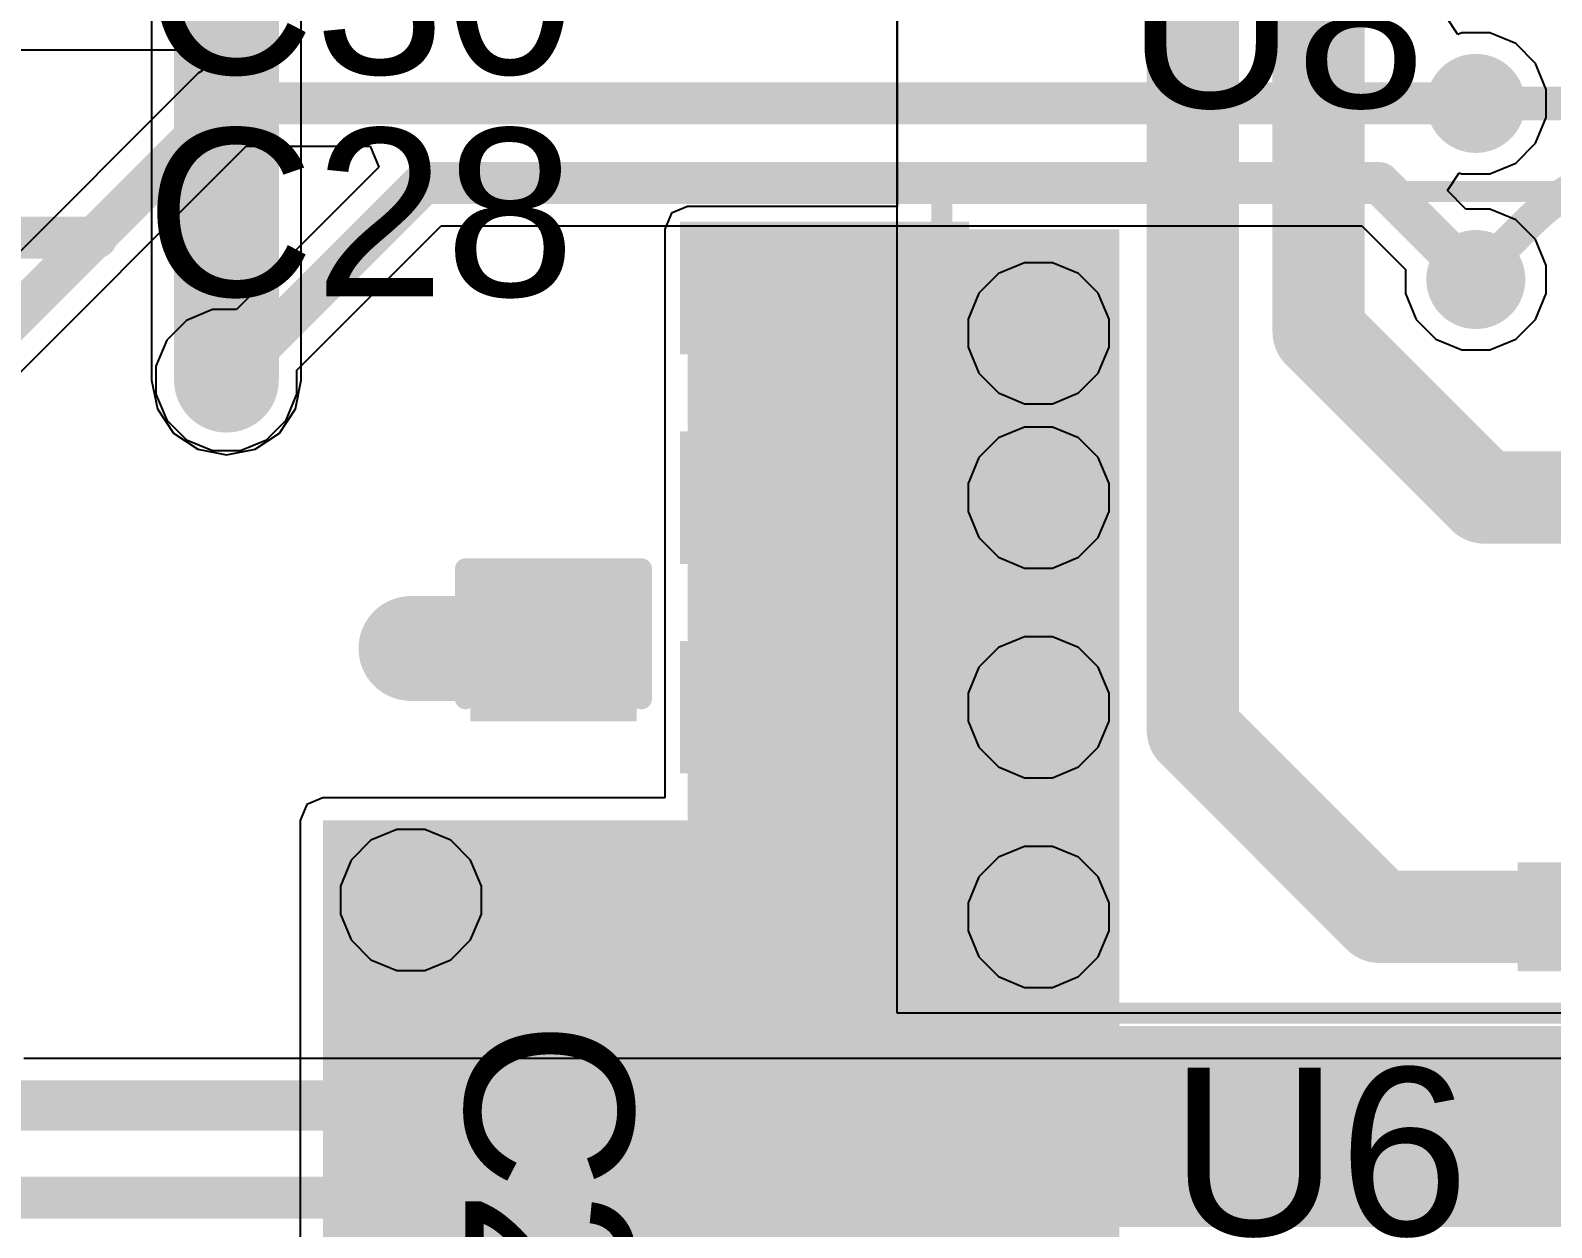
# Model space of a CAD drawing. Header units: millimetres. Extents: x -0.34 to 5.78, y -0.39 to 4.37.
# Drawn here: x 1.4253 to 1.7881, y 2.4459 to 2.7314 of the extents above; entities that cross this region are included whole.
import ezdxf

# ---------------------------------------------------------------- set-up
doc = ezdxf.new("R2010")
doc.units = ezdxf.units.MM
doc.header["$MEASUREMENT"] = 0
for name, color, linetype in [('BottomLayer', 5, 'Continuous'), ('BottomSolder', 6, 'Continuous'), ('TopLayer', 1, 'Continuous'), ('TopOverlay', 2, 'Continuous'), ('TopPaste', 8, 'Continuous'), ('TopSolder', 216, 'Continuous'), ('ViaHoleLayer', 16, 'Continuous')]:
    doc.layers.add(name, color=color, linetype=linetype)
doc.styles.add('Arial', font='', dxfattribs={"height": 0.2})
doc.styles.get('Arial').set_extended_font_data('Arial')

# ---------------------------------------------------------------- blocks, each defined once
blk = doc.blocks.new('SOIC_8_11')
at = {"layer": 'TopLayer'}
for points in [[(-0.07579, 0.08681), (-0.07579, 0.06319), (-0.13681, 0.06319), (-0.13681, 0.08681)], [(0.13681, 0.08681), (0.13681, 0.06319), (0.07579, 0.06319), (0.07579, 0.08681)], [(-0.07579, 0.03681), (-0.07579, 0.01319), (-0.13681, 0.01319), (-0.13681, 0.03681)], [(0.13681, 0.03681), (0.13681, 0.01319), (0.07579, 0.01319), (0.07579, 0.03681)], [(-0.07579, -0.01319), (-0.07579, -0.03681), (-0.13681, -0.03681), (-0.13681, -0.01319)], [(0.13681, -0.01319), (0.13681, -0.03681), (0.07579, -0.03681), (0.07579, -0.01319)], [(-0.07579, -0.06319), (-0.07579, -0.08681), (-0.13681, -0.08681), (-0.13681, -0.06319)], [(0.13681, -0.06319), (0.13681, -0.08681), (0.07579, -0.08681), (0.07579, -0.06319)]]:
    blk.add_hatch(color=1, dxfattribs=at).paths.add_polyline_path(points)
at = {"layer": 'TopOverlay'}
blk.add_hatch(color=2, dxfattribs=at).paths.add_polyline_path([(-0.072, 0.062), (-0.059, 0.062), (-0.059, 0.088), (-0.072, 0.088)])
at = {"layer": 'TopPaste'}
for points in [[(-0.07579, 0.08681), (-0.07579, 0.06319), (-0.13681, 0.06319), (-0.13681, 0.08681)], [(0.13681, 0.08681), (0.13681, 0.06319), (0.07579, 0.06319), (0.07579, 0.08681)], [(-0.07579, 0.03681), (-0.07579, 0.01319), (-0.13681, 0.01319), (-0.13681, 0.03681)], [(0.13681, 0.03681), (0.13681, 0.01319), (0.07579, 0.01319), (0.07579, 0.03681)], [(-0.07579, -0.01319), (-0.07579, -0.03681), (-0.13681, -0.03681), (-0.13681, -0.01319)], [(0.13681, -0.01319), (0.13681, -0.03681), (0.07579, -0.03681), (0.07579, -0.01319)], [(-0.07579, -0.06319), (-0.07579, -0.08681), (-0.13681, -0.08681), (-0.13681, -0.06319)], [(0.13681, -0.06319), (0.13681, -0.08681), (0.07579, -0.08681), (0.07579, -0.06319)]]:
    blk.add_hatch(color=8, dxfattribs=at).paths.add_polyline_path(points)
at = {"layer": 'TopSolder'}
for points in [[(-0.07179, 0.09081), (-0.07179, 0.05919), (-0.14081, 0.05919), (-0.14081, 0.09081)], [(0.14081, 0.09081), (0.14081, 0.05919), (0.07179, 0.05919), (0.07179, 0.09081)], [(-0.07179, 0.04081), (-0.07179, 0.00919), (-0.14081, 0.00919), (-0.14081, 0.04081)], [(0.14081, 0.04081), (0.14081, 0.00919), (0.07179, 0.00919), (0.07179, 0.04081)], [(-0.07179, -0.00919), (-0.07179, -0.04081), (-0.14081, -0.04081), (-0.14081, -0.00919)], [(0.14081, -0.00919), (0.14081, -0.04081), (0.07179, -0.04081), (0.07179, -0.00919)], [(-0.07179, -0.05919), (-0.07179, -0.09081), (-0.14081, -0.09081), (-0.14081, -0.05919)], [(0.14081, -0.05919), (0.14081, -0.09081), (0.07179, -0.09081), (0.07179, -0.05919)]]:
    blk.add_hatch(color=216, dxfattribs=at).paths.add_polyline_path(points)
at = {"layer": 'TopOverlay', "const_width": 0.005}
for points in [[(-0.07837, 0.098), (-0.07837, 0.091)], [(0.07837, 0.098), (-0.07837, 0.098)], [(0.07837, 0.098), (0.07837, 0.091)], [(-0.143, 0.075), (-0.148, 0.08)], [(-0.148, 0.08), (-0.148, 0.07)], [(-0.143, 0.075), (-0.148, 0.07)], [(-0.07837, -0.091), (-0.07837, -0.098)], [(0.07837, -0.091), (0.07837, -0.098)], [(0.07837, -0.098), (-0.07837, -0.098)]]:
    blk.add_lwpolyline(points, dxfattribs=at)
at = {"layer": 'TopOverlay', "const_width": 0.0025}
for points in [[(-0.07962, 0.098, 1), (-0.07712, 0.098, 1)], [(-0.07962, 0.098, 1), (-0.07712, 0.098, 1)], [(0.07712, 0.098, 1), (0.07962, 0.098, 1)], [(0.07712, 0.098, 1), (0.07962, 0.098, 1)], [(-0.07962, 0.091, 1), (-0.07712, 0.091, 1)], [(0.07712, 0.091, 1), (0.07962, 0.091, 1)], [(-0.14925, 0.08, 1), (-0.14675, 0.08, 1)], [(-0.14925, 0.08, 1), (-0.14675, 0.08, 1)], [(-0.14425, 0.075, 1), (-0.14175, 0.075, 1)], [(-0.14425, 0.075, 1), (-0.14175, 0.075, 1)], [(-0.14925, 0.07, 1), (-0.14675, 0.07, 1)], [(-0.14925, 0.07, 1), (-0.14675, 0.07, 1)], [(-0.07962, -0.091, 1), (-0.07712, -0.091, 1)], [(0.07712, -0.091, 1), (0.07962, -0.091, 1)], [(-0.07962, -0.098, 1), (-0.07712, -0.098, 1)], [(-0.07962, -0.098, 1), (-0.07712, -0.098, 1)], [(0.07712, -0.098, 1), (0.07962, -0.098, 1)], [(0.07712, -0.098, 1), (0.07962, -0.098, 1)]]:
    blk.add_lwpolyline(points, format="xyb", close=True, dxfattribs=at)
blk = doc.blocks.new('C___0603_126')
at = {"layer": 'TopLayer'}
for points in [[(-0.015, 0.0175), (-0.015, -0.0175), (-0.045, -0.0175), (-0.045, 0.0175)], [(0.045, 0.0175), (0.045, -0.0175), (0.015, -0.0175), (0.015, 0.0175)]]:
    blk.add_hatch(color=1, dxfattribs=at).paths.add_polyline_path(points)
at = {"layer": 'TopPaste'}
for points in [[(-0.015, 0.0175), (-0.015, -0.0175), (-0.045, -0.0175), (-0.045, 0.0175)], [(0.045, 0.0175), (0.045, -0.0175), (0.015, -0.0175), (0.015, 0.0175)]]:
    blk.add_hatch(color=8, dxfattribs=at).paths.add_polyline_path(points)
at = {"layer": 'TopSolder'}
for points in [[(-0.01264, 0.01986), (-0.01264, -0.01986), (-0.04736, -0.01986), (-0.04736, 0.01986)], [(0.04736, 0.01986), (0.04736, -0.01986), (0.01264, -0.01986), (0.01264, 0.01986)]]:
    blk.add_hatch(color=216, dxfattribs=at).paths.add_polyline_path(points)
at = {"layer": 'TopOverlay', "const_width": 0.005}
for points in [[(-0.049, 0.021), (-0.018, 0.021)], [(-0.049, 0.021), (-0.049, -0.021)], [(0.018, 0.021), (0.049, 0.021)], [(0.049, 0.021), (0.049, -0.021)], [(-0.049, -0.021), (-0.018, -0.021)], [(0.018, -0.021), (0.049, -0.021)]]:
    blk.add_lwpolyline(points, dxfattribs=at)
at = {"layer": 'TopOverlay', "const_width": 0.0025}
for points in [[(-0.05025, 0.021, 1), (-0.04775, 0.021, 1)], [(-0.05025, 0.021, 1), (-0.04775, 0.021, 1)], [(-0.01925, 0.021, 1), (-0.01675, 0.021, 1)], [(0.01675, 0.021, 1), (0.01925, 0.021, 1)], [(0.04775, 0.021, 1), (0.05025, 0.021, 1)], [(0.04775, 0.021, 1), (0.05025, 0.021, 1)], [(-0.05025, -0.021, 1), (-0.04775, -0.021, 1)], [(-0.05025, -0.021, 1), (-0.04775, -0.021, 1)], [(-0.01925, -0.021, 1), (-0.01675, -0.021, 1)], [(0.01675, -0.021, 1), (0.01925, -0.021, 1)], [(0.04775, -0.021, 1), (0.05025, -0.021, 1)], [(0.04775, -0.021, 1), (0.05025, -0.021, 1)]]:
    blk.add_lwpolyline(points, format="xyb", close=True, dxfattribs=at)

msp = doc.modelspace()

# ---------------------------------------------------------------- hatches: boundary and pattern name
at = {"layer": 'BottomLayer'}
h = msp.add_hatch(color=5, dxfattribs=at)
edge = h.paths.add_edge_path()
edge.add_arc((1.77, 2.714), 0.01181, 0, 360)
h = msp.add_hatch(color=5, dxfattribs=at)
edge = h.paths.add_edge_path()
edge.add_arc((1.77, 2.672), 0.01181, 0, 360)
h = msp.add_hatch(color=5, dxfattribs=at)
edge = h.paths.add_edge_path()
edge.add_arc((1.6657, 2.65919), 0.01181, 0, 360)
h = msp.add_hatch(color=5, dxfattribs=at)
edge = h.paths.add_edge_path()
edge.add_arc((1.472, 2.648), 0.01181, 0, 360)
h = msp.add_hatch(color=5, dxfattribs=at)
edge = h.paths.add_edge_path()
edge.add_arc((1.6657, 2.62), 0.01181, 0, 360)
h = msp.add_hatch(color=5, dxfattribs=at)
edge = h.paths.add_edge_path()
edge.add_arc((1.516, 2.584), 0.01181, 0, 360)
h = msp.add_hatch(color=5, dxfattribs=at)
edge = h.paths.add_edge_path()
edge.add_arc((1.6657, 2.57), 0.01181, 0, 360)
h = msp.add_hatch(color=5, dxfattribs=at)
edge = h.paths.add_edge_path()
edge.add_arc((1.516, 2.524), 0.01181, 0, 360)
h = msp.add_hatch(color=5, dxfattribs=at)
edge = h.paths.add_edge_path()
edge.add_arc((1.6657, 2.52), 0.01181, 0, 360)
at = {"layer": 'BottomSolder'}
h = msp.add_hatch(color=6, dxfattribs=at)
edge = h.paths.add_edge_path()
edge.add_arc((1.77, 2.714), 0.00991, 0, 360)
h = msp.add_hatch(color=6, dxfattribs=at)
edge = h.paths.add_edge_path()
edge.add_arc((1.77, 2.672), 0.00991, 0, 360)
h = msp.add_hatch(color=6, dxfattribs=at)
edge = h.paths.add_edge_path()
edge.add_arc((1.6657, 2.65919), 0.00991, 0, 360)
h = msp.add_hatch(color=6, dxfattribs=at)
edge = h.paths.add_edge_path()
edge.add_arc((1.472, 2.648), 0.00991, 0, 360)
h = msp.add_hatch(color=6, dxfattribs=at)
edge = h.paths.add_edge_path()
edge.add_arc((1.6657, 2.62), 0.00991, 0, 360)
h = msp.add_hatch(color=6, dxfattribs=at)
edge = h.paths.add_edge_path()
edge.add_arc((1.516, 2.584), 0.00991, 0, 360)
h = msp.add_hatch(color=6, dxfattribs=at)
edge = h.paths.add_edge_path()
edge.add_arc((1.6657, 2.57), 0.00991, 0, 360)
h = msp.add_hatch(color=6, dxfattribs=at)
edge = h.paths.add_edge_path()
edge.add_arc((1.516, 2.524), 0.00991, 0, 360)
h = msp.add_hatch(color=6, dxfattribs=at)
edge = h.paths.add_edge_path()
edge.add_arc((1.6657, 2.52), 0.00991, 0, 360)
at = {"layer": 'TopLayer'}
h = msp.add_hatch(color=1, dxfattribs=at)
edge = h.paths.add_edge_path()
edge.add_arc((1.77, 2.714), 0.01181, 0, 360)
for points in [[(1.582, 2.502), (1.685, 2.502), (1.685, 2.684), (1.582, 2.684)], [(1.495, 2.443), (1.685, 2.443), (1.685, 2.543), (1.495, 2.543)], [(2.267, 2.446), (2.267, 2.494), (1.503, 2.494), (1.503, 2.446)]]:
    msp.add_hatch(color=1, dxfattribs=at).paths.add_polyline_path(points)
h = msp.add_hatch(color=1, dxfattribs=at)
edge = h.paths.add_edge_path()
edge.add_arc((1.77, 2.672), 0.01181, 0, 360)
h = msp.add_hatch(color=1, dxfattribs=at)
edge = h.paths.add_edge_path()
edge.add_arc((1.6657, 2.65919), 0.01181, 0, 360)
h = msp.add_hatch(color=1, dxfattribs=at)
edge = h.paths.add_edge_path()
edge.add_arc((1.472, 2.648), 0.01181, 0, 360)
h = msp.add_hatch(color=1, dxfattribs=at)
edge = h.paths.add_edge_path()
edge.add_arc((1.6657, 2.62), 0.01181, 0, 360)
h = msp.add_hatch(color=1, dxfattribs=at)
edge = h.paths.add_edge_path()
edge.add_arc((1.516, 2.584), 0.01181, 0, 360)
h = msp.add_hatch(color=1, dxfattribs=at)
edge = h.paths.add_edge_path()
edge.add_arc((1.6657, 2.57), 0.01181, 0, 360)
h = msp.add_hatch(color=1, dxfattribs=at)
edge = h.paths.add_edge_path()
edge.add_arc((1.516, 2.524), 0.01181, 0, 360)
h = msp.add_hatch(color=1, dxfattribs=at)
edge = h.paths.add_edge_path()
edge.add_arc((1.6657, 2.52), 0.01181, 0, 360)
at = {"layer": 'TopSolder'}
h = msp.add_hatch(color=216, dxfattribs=at)
edge = h.paths.add_edge_path()
edge.add_arc((1.77, 2.714), 0.00991, 0, 360)
h = msp.add_hatch(color=216, dxfattribs=at)
edge = h.paths.add_edge_path()
edge.add_arc((1.77, 2.672), 0.00991, 0, 360)
h = msp.add_hatch(color=216, dxfattribs=at)
edge = h.paths.add_edge_path()
edge.add_arc((1.6657, 2.65919), 0.00991, 0, 360)
h = msp.add_hatch(color=216, dxfattribs=at)
edge = h.paths.add_edge_path()
edge.add_arc((1.472, 2.648), 0.00991, 0, 360)
h = msp.add_hatch(color=216, dxfattribs=at)
edge = h.paths.add_edge_path()
edge.add_arc((1.6657, 2.62), 0.00991, 0, 360)
h = msp.add_hatch(color=216, dxfattribs=at)
edge = h.paths.add_edge_path()
edge.add_arc((1.516, 2.584), 0.00991, 0, 360)
h = msp.add_hatch(color=216, dxfattribs=at)
edge = h.paths.add_edge_path()
edge.add_arc((1.6657, 2.57), 0.00991, 0, 360)
h = msp.add_hatch(color=216, dxfattribs=at)
edge = h.paths.add_edge_path()
edge.add_arc((1.516, 2.524), 0.00991, 0, 360)
h = msp.add_hatch(color=216, dxfattribs=at)
edge = h.paths.add_edge_path()
edge.add_arc((1.6657, 2.52), 0.00991, 0, 360)
at = {"layer": 'ViaHoleLayer'}
h = msp.add_hatch(color=16, dxfattribs=at)
edge = h.paths.add_edge_path()
edge.add_arc((1.77, 2.714), 0.00591, 0, 360)
h = msp.add_hatch(color=16, dxfattribs=at)
edge = h.paths.add_edge_path()
edge.add_arc((1.77, 2.672), 0.00591, 0, 360)
h = msp.add_hatch(color=16, dxfattribs=at)
edge = h.paths.add_edge_path()
edge.add_arc((1.6657, 2.65919), 0.00591, 0, 360)
h = msp.add_hatch(color=16, dxfattribs=at)
edge = h.paths.add_edge_path()
edge.add_arc((1.472, 2.648), 0.00591, 0, 360)
h = msp.add_hatch(color=16, dxfattribs=at)
edge = h.paths.add_edge_path()
edge.add_arc((1.6657, 2.62), 0.00591, 0, 360)
h = msp.add_hatch(color=16, dxfattribs=at)
edge = h.paths.add_edge_path()
edge.add_arc((1.516, 2.584), 0.00591, 0, 360)
h = msp.add_hatch(color=16, dxfattribs=at)
edge = h.paths.add_edge_path()
edge.add_arc((1.6657, 2.57), 0.00591, 0, 360)
h = msp.add_hatch(color=16, dxfattribs=at)
edge = h.paths.add_edge_path()
edge.add_arc((1.516, 2.524), 0.00591, 0, 360)
h = msp.add_hatch(color=16, dxfattribs=at)
edge = h.paths.add_edge_path()
edge.add_arc((1.6657, 2.52), 0.00591, 0, 360)

# ---------------------------------------------------------------- linework, layer by layer
at = {"layer": 'BottomLayer'}
for p, q in [((1.76573, 2.73043), (1.7629, 2.73467)), ((1.76666, 2.73081), (1.76573, 2.73043)), ((1.77334, 2.73081), (1.76666, 2.73081)), ((1.77952, 2.72825), (1.77334, 2.73081)), ((1.41122, 2.7268), (1.46466, 2.7268)), ((1.46466, 2.7268), (1.46618, 2.7218)), ((1.78425, 2.72352), (1.77952, 2.72825)), ((1.46529, 2.72121), (1.38139, 2.63731)), ((1.46618, 2.7218), (1.46529, 2.72121)), ((1.78681, 2.71734), (1.78425, 2.72352)), ((1.78681, 2.71066), (1.78681, 2.71734)), ((1.78425, 2.70448), (1.78681, 2.71066)), ((1.39581, 2.62289), (1.47672, 2.7038)), ((1.47672, 2.7038), (1.50631, 2.7038)), ((1.50631, 2.7038), (1.50838, 2.6988)), ((1.77952, 2.69975), (1.78425, 2.70448)), ((1.77334, 2.69719), (1.77952, 2.69975)), ((1.50838, 2.6988), (1.47439, 2.66481)), ((1.76322, 2.6932), (1.76605, 2.69744)), ((1.76605, 2.69744), (1.76666, 2.69719)), ((1.76666, 2.69719), (1.77334, 2.69719)), ((1.76761, 2.68881), (1.76322, 2.6932)), ((1.77334, 2.68881), (1.76761, 2.68881)), ((1.77952, 2.68625), (1.77334, 2.68881)), ((1.78425, 2.68152), (1.77952, 2.68625)), ((1.48881, 2.65039), (1.52322, 2.6848)), ((1.52322, 2.6848), (1.74278, 2.6848)), ((1.74278, 2.6848), (1.75319, 2.67439)), ((1.78681, 2.67534), (1.78425, 2.68152)), ((1.66236, 2.676), (1.65618, 2.67344)), ((1.66904, 2.676), (1.66236, 2.676)), ((1.67522, 2.67344), (1.66904, 2.676)), ((1.75319, 2.67439), (1.75319, 2.66866)), ((1.78681, 2.66866), (1.78681, 2.67534)), ((1.65618, 2.67344), (1.65145, 2.66871)), ((1.67995, 2.66871), (1.67522, 2.67344)), ((1.65145, 2.66871), (1.64889, 2.66253)), ((1.68251, 2.66253), (1.67995, 2.66871)), ((1.75319, 2.66866), (1.75575, 2.66248)), ((1.78425, 2.66248), (1.78681, 2.66866)), ((1.46866, 2.66481), (1.46248, 2.66225)), ((1.47439, 2.66481), (1.46866, 2.66481)), ((1.46248, 2.66225), (1.45775, 2.65752)), ((1.64889, 2.66253), (1.64889, 2.65585)), ((1.68251, 2.65585), (1.68251, 2.66253)), ((1.75575, 2.66248), (1.76048, 2.65775)), ((1.77952, 2.65775), (1.78425, 2.66248)), ((1.45775, 2.65752), (1.45519, 2.65134)), ((1.64889, 2.65585), (1.65145, 2.64967)), ((1.67995, 2.64967), (1.68251, 2.65585)), ((1.76048, 2.65775), (1.76666, 2.65519)), ((1.77334, 2.65519), (1.77952, 2.65775)), ((1.76666, 2.65519), (1.77334, 2.65519)), ((1.45519, 2.65134), (1.45519, 2.64466)), ((1.48881, 2.64466), (1.48881, 2.65039)), ((1.65145, 2.64967), (1.65618, 2.64494)), ((1.67522, 2.64494), (1.67995, 2.64967)), ((1.65618, 2.64494), (1.66236, 2.64238)), ((1.66904, 2.64238), (1.67522, 2.64494)), ((1.45519, 2.64466), (1.45775, 2.63848)), ((1.48625, 2.63848), (1.48881, 2.64466)), ((1.66236, 2.64238), (1.66904, 2.64238)), ((1.45775, 2.63848), (1.46248, 2.63375)), ((1.48152, 2.63375), (1.48625, 2.63848)), ((1.65618, 2.63425), (1.65145, 2.62952)), ((1.66236, 2.63681), (1.65618, 2.63425)), ((1.66904, 2.63681), (1.66236, 2.63681)), ((1.67522, 2.63425), (1.66904, 2.63681)), ((1.67995, 2.62952), (1.67522, 2.63425)), ((1.46248, 2.63375), (1.46866, 2.63119)), ((1.46866, 2.63119), (1.47534, 2.63119)), ((1.47534, 2.63119), (1.48152, 2.63375)), ((1.65145, 2.62952), (1.64889, 2.62334)), ((1.68251, 2.62334), (1.67995, 2.62952)), ((1.64889, 2.62334), (1.64889, 2.61666)), ((1.68251, 2.61666), (1.68251, 2.62334)), ((1.64889, 2.61666), (1.65145, 2.61048)), ((1.67995, 2.61048), (1.68251, 2.61666)), ((1.65145, 2.61048), (1.65618, 2.60575)), ((1.67522, 2.60575), (1.67995, 2.61048)), ((1.65618, 2.60575), (1.66236, 2.60319)), ((1.66904, 2.60319), (1.67522, 2.60575)), ((1.66236, 2.60319), (1.66904, 2.60319)), ((1.65618, 2.58425), (1.65145, 2.57952)), ((1.66236, 2.58681), (1.65618, 2.58425)), ((1.66904, 2.58681), (1.66236, 2.58681)), ((1.67522, 2.58425), (1.66904, 2.58681)), ((1.67995, 2.57952), (1.67522, 2.58425)), ((1.65145, 2.57952), (1.64889, 2.57334)), ((1.68251, 2.57334), (1.67995, 2.57952)), ((1.64889, 2.57334), (1.64889, 2.56666)), ((1.68251, 2.56666), (1.68251, 2.57334)), ((1.64889, 2.56666), (1.65145, 2.56048)), ((1.67995, 2.56048), (1.68251, 2.56666)), ((1.65145, 2.56048), (1.65618, 2.55575)), ((1.67522, 2.55575), (1.67995, 2.56048)), ((1.65618, 2.55575), (1.66236, 2.55319)), ((1.66904, 2.55319), (1.67522, 2.55575)), ((1.66236, 2.55319), (1.66904, 2.55319)), ((1.51266, 2.54081), (1.50648, 2.53825)), ((1.51934, 2.54081), (1.51266, 2.54081)), ((1.52552, 2.53825), (1.51934, 2.54081)), ((1.50648, 2.53825), (1.50175, 2.53352)), ((1.53025, 2.53352), (1.52552, 2.53825)), ((1.66236, 2.53681), (1.65618, 2.53425)), ((1.66904, 2.53681), (1.66236, 2.53681)), ((1.67522, 2.53425), (1.66904, 2.53681)), ((1.50175, 2.53352), (1.49919, 2.52734)), ((1.53281, 2.52734), (1.53025, 2.53352)), ((1.65618, 2.53425), (1.65145, 2.52952)), ((1.67995, 2.52952), (1.67522, 2.53425)), ((1.65145, 2.52952), (1.64889, 2.52334)), ((1.68251, 2.52334), (1.67995, 2.52952)), ((1.49919, 2.52734), (1.49919, 2.52066)), ((1.53281, 2.52066), (1.53281, 2.52734)), ((1.64889, 2.52334), (1.64889, 2.51666)), ((1.68251, 2.51666), (1.68251, 2.52334)), ((1.49919, 2.52066), (1.50175, 2.51448)), ((1.53025, 2.51448), (1.53281, 2.52066)), ((1.50175, 2.51448), (1.50648, 2.50975)), ((1.52552, 2.50975), (1.53025, 2.51448)), ((1.64889, 2.51666), (1.65145, 2.51048)), ((1.67995, 2.51048), (1.68251, 2.51666)), ((1.50648, 2.50975), (1.51266, 2.50719)), ((1.51266, 2.50719), (1.51934, 2.50719)), ((1.51934, 2.50719), (1.52552, 2.50975)), ((1.65145, 2.51048), (1.65618, 2.50575)), ((1.67522, 2.50575), (1.67995, 2.51048)), ((1.65618, 2.50575), (1.66236, 2.50319)), ((1.66904, 2.50319), (1.67522, 2.50575)), ((1.66236, 2.50319), (1.66904, 2.50319)), ((2.05735, 2.48622), (1.42365, 2.48622))]:
    msp.add_line(p, q, dxfattribs=at)
for points, const_width in [([(1.379, 2.6205), (1.4725, 2.714)], 0.01), ([(1.4725, 2.714), (1.77, 2.714)], 0.01), ([(1.472, 2.648), (1.519, 2.695)], 0.01), ([(1.519, 2.695), (1.747, 2.695)], 0.01), ([(1.747, 2.695), (1.77, 2.672)], 0.01), ([(1.419, 2.475), (2.062, 2.475)], 0.012), ([(1.281, 2.453), (2.09, 2.453)], 0.01)]:
    msp.add_lwpolyline(points, dxfattribs=dict(at, const_width=const_width))
at = {"layer": 'BottomLayer', "const_width": 0.005}
for points in [[(1.47, 2.714, 1), (1.475, 2.714, 1)], [(1.47, 2.714, 1), (1.475, 2.714, 1)], [(1.7675, 2.714, 1), (1.7725, 2.714, 1)], [(1.5165, 2.695, 1), (1.5215, 2.695, 1)], [(1.5165, 2.695, 1), (1.5215, 2.695, 1)], [(1.7445, 2.695, 1), (1.7495, 2.695, 1)], [(1.7445, 2.695, 1), (1.7495, 2.695, 1)], [(1.7675, 2.672, 1), (1.7725, 2.672, 1)], [(1.4695, 2.648, 1), (1.4745, 2.648, 1)]]:
    msp.add_lwpolyline(points, format="xyb", close=True, dxfattribs=at)
at = {"layer": 'TopLayer'}
for p, q in [((1.632, 2.497), (1.632, 2.96)), ((1.45416, 2.7695), (1.45416, 2.648)), ((1.48984, 2.648), (1.48984, 2.7695)), ((1.632, 2.76359), (1.632, 2.68941)), ((1.582, 2.68941), (1.57817, 2.68783)), ((1.632, 2.68941), (1.582, 2.68941)), ((1.57817, 2.68783), (1.57659, 2.684)), ((1.57659, 2.684), (1.57659, 2.54841)), ((1.45416, 2.648), (1.45552, 2.64117)), ((1.48848, 2.64117), (1.48984, 2.648)), ((1.45552, 2.64117), (1.45938, 2.63538)), ((1.48462, 2.63538), (1.48848, 2.64117)), ((1.45938, 2.63538), (1.46517, 2.63152)), ((1.47883, 2.63152), (1.48462, 2.63538)), ((1.46517, 2.63152), (1.472, 2.63016)), ((1.472, 2.63016), (1.47883, 2.63152)), ((1.495, 2.54841), (1.49117, 2.54683)), ((1.57659, 2.54841), (1.495, 2.54841)), ((1.49117, 2.54683), (1.48959, 2.543)), ((1.48959, 2.543), (1.48959, 2.443)), ((1.809, 2.497), (1.632, 2.497))]:
    msp.add_line(p, q, dxfattribs=at)
for points, const_width in [([(1.7325, 2.6595), (1.7325, 2.8835)], 0.022), ([(1.472, 2.648), (1.472, 2.792)], 0.025), ([(1.7025, 2.5645), (1.7025, 2.74711)], 0.022), ([(1.77, 2.714), (1.828, 2.714)], 0.008), ([(1.769, 2.672), (1.78292, 2.68592)], 0.008), ([(1.6147, 2.67), (1.61539, 2.66931)], 0.025), ([(1.61539, 2.66931), (1.65558, 2.66931)], 0.025), ([(1.65558, 2.66931), (1.6657, 2.65919)], 0.025), ([(1.7325, 2.6595), (1.772, 2.62)], 0.022), ([(1.6147, 2.62), (1.6657, 2.62)], 0.025), ([(1.772, 2.62), (1.8273, 2.62)], 0.022), ([(1.516, 2.584), (1.55, 2.584)], 0.025), ([(1.6147, 2.57), (1.6657, 2.57)], 0.025), ([(1.7025, 2.5645), (1.747, 2.52)], 0.022), ([(1.516, 2.524), (1.55, 2.524)], 0.025), ([(1.6147, 2.52), (1.6657, 2.52)], 0.025), ([(1.747, 2.52), (1.8273, 2.52)], 0.022)]:
    msp.add_lwpolyline(points, dxfattribs=dict(at, const_width=const_width))
for points, const_width in [([(1.768, 2.714, 1), (1.772, 2.714, 1)], 0.004), ([(1.78092, 2.68592, 1), (1.78492, 2.68592, 1)], 0.004), ([(1.78092, 2.68592, 1), (1.78492, 2.68592, 1)], 0.004), ([(1.78094, 2.68594, 1), (1.78494, 2.68594, 1)], 0.004), ([(1.78094, 2.68594, 1), (1.78494, 2.68594, 1)], 0.004), ([(1.60845, 2.67, 1), (1.62095, 2.67, 1)], 0.0125), ([(1.60914, 2.66931, 1), (1.62164, 2.66931, 1)], 0.0125), ([(1.60914, 2.66931, 1), (1.62164, 2.66931, 1)], 0.0125), ([(1.64933, 2.66931, 1), (1.66183, 2.66931, 1)], 0.0125), ([(1.64933, 2.66931, 1), (1.66183, 2.66931, 1)], 0.0125), ([(1.767, 2.672, 1), (1.771, 2.672, 1)], 0.004), ([(1.65945, 2.65919, 1), (1.67195, 2.65919, 1)], 0.0125), ([(1.727, 2.6595, 1), (1.738, 2.6595, 1)], 0.011), ([(1.727, 2.6595, 1), (1.738, 2.6595, 1)], 0.011), ([(1.46575, 2.648, 1), (1.47825, 2.648, 1)], 0.0125), ([(1.60845, 2.62, 1), (1.62095, 2.62, 1)], 0.0125), ([(1.65945, 2.62, 1), (1.67195, 2.62, 1)], 0.0125), ([(1.7665, 2.62, 1), (1.7775, 2.62, 1)], 0.011), ([(1.7665, 2.62, 1), (1.7775, 2.62, 1)], 0.011), ([(1.50975, 2.584, 1), (1.52225, 2.584, 1)], 0.0125), ([(1.54375, 2.584, 1), (1.55625, 2.584, 1)], 0.0125), ([(1.60845, 2.57, 1), (1.62095, 2.57, 1)], 0.0125), ([(1.65945, 2.57, 1), (1.67195, 2.57, 1)], 0.0125), ([(1.697, 2.5645, 1), (1.708, 2.5645, 1)], 0.011), ([(1.697, 2.5645, 1), (1.708, 2.5645, 1)], 0.011), ([(1.50975, 2.524, 1), (1.52225, 2.524, 1)], 0.0125), ([(1.54375, 2.524, 1), (1.55625, 2.524, 1)], 0.0125), ([(1.60845, 2.52, 1), (1.62095, 2.52, 1)], 0.0125), ([(1.65945, 2.52, 1), (1.67195, 2.52, 1)], 0.0125), ([(1.7415, 2.52, 1), (1.7525, 2.52, 1)], 0.011), ([(1.7415, 2.52, 1), (1.7525, 2.52, 1)], 0.011)]:
    msp.add_lwpolyline(points, format="xyb", close=True, dxfattribs=dict(at, const_width=const_width))
at = {"layer": 'TopLayer', "const_width": 0.008}
for points in [[(1.78294, 2.68594, -0.198711), (1.81652, 2.69983)], [(1.78292, 2.68592, -0.000194), (1.78294, 2.68594)]]:
    msp.add_lwpolyline(points, format="xyb", dxfattribs=at)
at = {"layer": 'TopOverlay', "const_width": 0.01}
msp.add_lwpolyline([(1.415, 2.682), (1.441, 2.682)], dxfattribs=at)
at = {"layer": 'TopOverlay', "const_width": 0.005}
msp.add_lwpolyline([(1.4385, 2.682, 1), (1.4435, 2.682, 1)], format="xyb", close=True, dxfattribs=at)

# ---------------------------------------------------------------- block references
for name, p, rotation in [('SOIC_8_11', (1.721, 2.595), 180), ('C___0603_126', (1.55, 2.554), 90)]:
    msp.add_blockref(name, p, dxfattribs=dict(rotation=rotation))

# ---------------------------------------------------------------- texts
at = {"layer": 'TopOverlay', "style": 'Arial'}
for s, p in [('C30', (1.45268, 2.72101)), ('U8', (1.68668, 2.71301)), ('C28', (1.45268, 2.66801)), ('U6', (1.69698, 2.44401))]:
    msp.add_text(s, height=0.04, dxfattribs=at).set_placement(p)
msp.add_text('C24', height=0.04, rotation=270, dxfattribs=at).set_placement((1.52901, 2.49532))

doc.saveas('drawing.dxf')
